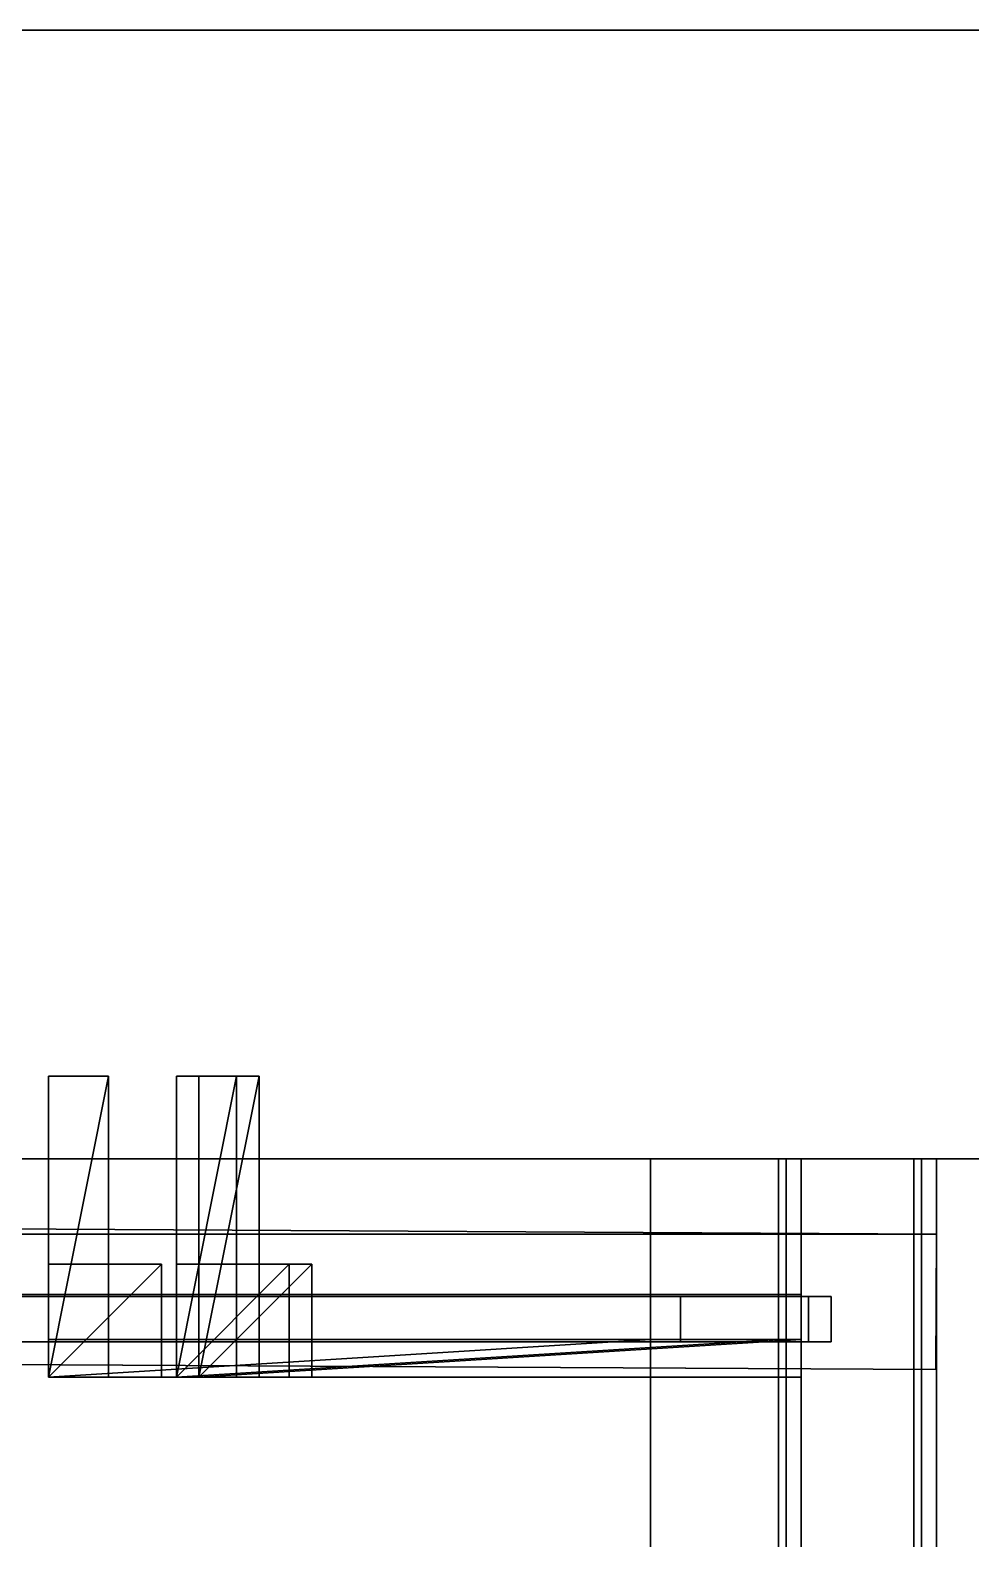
# Model space of a CAD drawing. Extents: x 0 to 6014, y -2463 to 0.
# Drawn here: x 3334.6 to 3459.6, y -210.5 to -10 of the extents above; entities that cross this region are included whole.
import ezdxf

# ---------------------------------------------------------------- set-up
doc = ezdxf.new("R2010")
doc.units = 0
for name, color, linetype in [('LAYER0', 7, 'CONTINUOUS'), ('LAYER1', 7, 'CONTINUOUS'), ('LAYER102', 7, 'CONTINUOUS'), ('LAYER138', 7, 'CONTINUOUS'), ('LAYER139', 7, 'CONTINUOUS'), ('LAYER140', 7, 'CONTINUOUS'), ('LAYER141', 7, 'CONTINUOUS'), ('LAYER143', 7, 'CONTINUOUS'), ('LAYER160', 2, 'CONTINUOUS'), ('LAYER161', 7, 'CONTINUOUS'), ('LAYER162', 253, 'CONTINUOUS'), ('LAYER163', 253, 'CONTINUOUS'), ('LAYER164', 253, 'CONTINUOUS'), ('LAYER165', 253, 'CONTINUOUS'), ('LAYER166', 253, 'CONTINUOUS'), ('LAYER167', 253, 'CONTINUOUS'), ('LAYER247', 251, 'CONTINUOUS'), ('LAYER248', 2, 'CONTINUOUS'), ('LAYER249', 28, 'CONTINUOUS'), ('LAYER250', 253, 'CONTINUOUS'), ('LAYER251', 253, 'CONTINUOUS'), ('LAYER252', 253, 'CONTINUOUS'), ('LAYER253', 253, 'CONTINUOUS'), ('LAYER254', 253, 'CONTINUOUS'), ('LAYER255', 253, 'CONTINUOUS'), ('LAYER256', 251, 'CONTINUOUS'), ('LAYER257', 251, 'CONTINUOUS'), ('LAYER258', 251, 'CONTINUOUS'), ('LAYER260', 251, 'CONTINUOUS'), ('LAYER289', 34, 'CONTINUOUS'), ('LAYER290', 7, 'CONTINUOUS'), ('LAYER329', 2, 'CONTINUOUS'), ('LAYER330', 7, 'CONTINUOUS'), ('LAYER331', 253, 'CONTINUOUS'), ('LAYER332', 253, 'CONTINUOUS'), ('LAYER333', 253, 'CONTINUOUS'), ('LAYER334', 253, 'CONTINUOUS'), ('LAYER335', 253, 'CONTINUOUS'), ('LAYER336', 253, 'CONTINUOUS'), ('LAYER337', 7, 'CONTINUOUS'), ('LAYER347', 7, 'CONTINUOUS'), ('LAYER348', 7, 'CONTINUOUS'), ('LAYER350', 7, 'CONTINUOUS'), ('LAYER376', 250, 'CONTINUOUS'), ('LAYER377', 250, 'CONTINUOUS'), ('LAYER383', 7, 'CONTINUOUS'), ('LAYER384', 7, 'CONTINUOUS'), ('LAYER566', 7, 'CONTINUOUS')]:
    doc.layers.add(name, color=color, linetype=linetype)

msp = doc.modelspace()

# ---------------------------------------------------------------- linework, layer by layer
at = {"layer": 'LAYER0'}
for points, invisible_edges in [([(4585, -10), (1510, -275), (1510, -10), (4585, -10)], 1), ([(1510, -275), (4585, -10), (2107, -1850), (1510, -275)], 7), ([(1510, -10, 5), (4585, -10), (1510, -10), (1510, -10, 5)], 1), ([(4585, -10), (1510, -10, 5), (4585, -10, 5), (4585, -10)], 1), ([(1510, -10, 5), (2107, -1850, 5), (4585, -10, 5), (1510, -10, 5)], 3), ([(2107, -1850), (4585, -10), (2107, -2463), (2107, -1850)], 3), ([(2107, -2463), (4585, -10), (4585, -650), (2107, -2463)], 5), ([(4585, -10, 5), (2107, -1850, 5), (4585, -650, 5), (4585, -10, 5)], 3)]:
    msp.add_3dface(points, dxfattribs=dict(at, invisible_edges=invisible_edges))
at = {"layer": 'LAYER1'}
for points, invisible_edges in [([(1658, -160, 5), (1508, -10, 5), (4578, -10, 5), (1658, -160, 5)], 5), ([(1508, -10, 2554), (4578, -10, 5), (1508, -10, 5), (1508, -10, 2554)], 1), ([(4578, -10, 5), (1508, -10, 2554), (4578, -10, 2554), (4578, -10, 5)], 1), ([(1658, -160, 5), (4578, -10, 5), (4428, -160, 5), (1658, -160, 5)], 3), ([(4428, -160, 2554), (1658, -160, 5), (4428, -160, 5), (4428, -160, 2554)], 1), ([(1658, -160, 5), (4428, -160, 2554), (1658, -160, 2554), (1658, -160, 5)], 1)]:
    msp.add_3dface(points, dxfattribs=dict(at, invisible_edges=invisible_edges))
at = {"layer": 'LAYER102', "invisible_edges": 1}
for points in [[(3452, -160, 1905), (3470, -630, 1905), (3452, -630, 1905), (3452, -160, 1905)], [(3470, -630, 1905), (3452, -160, 1905), (3470, -160, 1905), (3470, -630, 1905)], [(3470, -160, 2385), (3452, -630, 2385), (3470, -630, 2385), (3470, -160, 2385)], [(3452, -630, 2385), (3470, -160, 2385), (3452, -160, 2385), (3452, -630, 2385)], [(3452, -160, 1905), (3470, -160, 2385), (3470, -160, 1905), (3452, -160, 1905)], [(3470, -160, 2385), (3452, -160, 1905), (3452, -160, 2385), (3470, -160, 2385)], [(3452, -630, 2385), (3452, -160, 1905), (3452, -630, 1905), (3452, -630, 2385)], [(3452, -160, 1905), (3452, -630, 2385), (3452, -160, 2385), (3452, -160, 1905)]]:
    msp.add_3dface(points, dxfattribs=at)
at = {"layer": 'LAYER138', "invisible_edges": 1}
for points in [[(3434, -160, 2366), (2573, -160, 2246), (2573, -160, 2366), (3434, -160, 2366)], [(2573, -160, 2246), (3434, -160, 2366), (3434, -160, 2246), (2573, -160, 2246)], [(3434, -178, 2246), (2573, -160, 2246), (3434, -160, 2246), (3434, -178, 2246)], [(2573, -160, 2246), (3434, -178, 2246), (2573, -178, 2246), (2573, -160, 2246)], [(2573, -178, 2366), (3434, -160, 2366), (2573, -160, 2366), (2573, -178, 2366)], [(3434, -160, 2366), (2573, -178, 2366), (3434, -178, 2366), (3434, -160, 2366)], [(3434, -160, 2366), (3434, -178, 2246), (3434, -160, 2246), (3434, -160, 2366)], [(3434, -178, 2246), (3434, -160, 2366), (3434, -178, 2366), (3434, -178, 2246)], [(3434, -178, 2246), (2573, -178, 2366), (2573, -178, 2246), (3434, -178, 2246)], [(2573, -178, 2366), (3434, -178, 2246), (3434, -178, 2366), (2573, -178, 2366)]]:
    msp.add_3dface(points, dxfattribs=at)
at = {"layer": 'LAYER139', "invisible_edges": 1}
for points in [[(2573, -160, 2384), (3434, -630, 2384), (3434, -160, 2384), (2573, -160, 2384)], [(3434, -630, 2384), (2573, -160, 2384), (2573, -630, 2384), (3434, -630, 2384)], [(3434, -160, 2366), (2573, -160, 2384), (3434, -160, 2384), (3434, -160, 2366)], [(2573, -160, 2384), (3434, -160, 2366), (2573, -160, 2366), (2573, -160, 2384)], [(2573, -630, 2366), (3434, -160, 2366), (3434, -630, 2366), (2573, -630, 2366)], [(3434, -160, 2366), (2573, -630, 2366), (2573, -160, 2366), (3434, -160, 2366)], [(3434, -160, 2366), (3434, -630, 2384), (3434, -630, 2366), (3434, -160, 2366)], [(3434, -630, 2384), (3434, -160, 2366), (3434, -160, 2384), (3434, -630, 2384)]]:
    msp.add_3dface(points, dxfattribs=at)
at = {"layer": 'LAYER140', "invisible_edges": 1}
for points in [[(3434, -160, 1906), (2573, -630, 1906), (2573, -160, 1906), (3434, -160, 1906)], [(2573, -630, 1906), (3434, -160, 1906), (3434, -630, 1906), (2573, -630, 1906)], [(2573, -160, 1924), (3434, -160, 1906), (2573, -160, 1906), (2573, -160, 1924)], [(3434, -160, 1906), (2573, -160, 1924), (3434, -160, 1924), (3434, -160, 1906)], [(3434, -630, 1924), (2573, -160, 1924), (2573, -630, 1924), (3434, -630, 1924)], [(2573, -160, 1924), (3434, -630, 1924), (3434, -160, 1924), (2573, -160, 1924)], [(3434, -160, 1906), (3434, -630, 1924), (3434, -630, 1906), (3434, -160, 1906)], [(3434, -630, 1924), (3434, -160, 1906), (3434, -160, 1924), (3434, -630, 1924)]]:
    msp.add_3dface(points, dxfattribs=at)
at = {"layer": 'LAYER141', "invisible_edges": 1}
for points in [[(2569, -178.3, 1920), (3438, -178.3, 2370), (3438, -178.3, 1920), (2569, -178.3, 1920)], [(3438, -178.3, 2370), (2569, -178.3, 1920), (2569, -178.3, 2370), (3438, -178.3, 2370)], [(2569, -184.3, 2370), (3438, -178.3, 2370), (2569, -178.3, 2370), (2569, -184.3, 2370)], [(3438, -178.3, 2370), (2569, -184.3, 2370), (3438, -184.3, 2370), (3438, -178.3, 2370)], [(3438, -184.3, 1920), (2569, -178.3, 1920), (3438, -178.3, 1920), (3438, -184.3, 1920)], [(2569, -178.3, 1920), (3438, -184.3, 1920), (2569, -184.3, 1920), (2569, -178.3, 1920)], [(3438, -184.3, 1920), (3438, -178.3, 2370), (3438, -184.3, 2370), (3438, -184.3, 1920)], [(3438, -178.3, 2370), (3438, -184.3, 1920), (3438, -178.3, 1920), (3438, -178.3, 2370)], [(2569, -184.3, 2370), (3438, -184.3, 1920), (3438, -184.3, 2370), (2569, -184.3, 2370)], [(3438, -184.3, 1920), (2569, -184.3, 2370), (2569, -184.3, 1920), (3438, -184.3, 1920)]]:
    msp.add_3dface(points, dxfattribs=at)
at = {"layer": 'LAYER143', "invisible_edges": 1}
for points in [[(3434, -160, 1905), (3434, -630, 2385), (3434, -160, 2385), (3434, -160, 1905)], [(3434, -630, 2385), (3434, -160, 1905), (3434, -630, 1905), (3434, -630, 2385)], [(3434, -160, 1905), (3452, -630, 1905), (3434, -630, 1905), (3434, -160, 1905)], [(3452, -630, 1905), (3434, -160, 1905), (3452, -160, 1905), (3452, -630, 1905)], [(3452, -160, 2385), (3434, -630, 2385), (3452, -630, 2385), (3452, -160, 2385)], [(3434, -630, 2385), (3452, -160, 2385), (3434, -160, 2385), (3434, -630, 2385)], [(3452, -160, 2385), (3434, -160, 1905), (3434, -160, 2385), (3452, -160, 2385)], [(3434, -160, 1905), (3452, -160, 2385), (3452, -160, 1905), (3434, -160, 1905)], [(3452, -630, 1905), (3452, -160, 2385), (3452, -630, 2385), (3452, -630, 1905)], [(3452, -160, 2385), (3452, -630, 1905), (3452, -160, 1905), (3452, -160, 2385)]]:
    msp.add_3dface(points, dxfattribs=at)
at = {"layer": 'LAYER160'}
for points in [[(3434, -189, 2343), (3434, -184, 2343), (3354, -189, 2343), (3434, -189, 2343)], [(3354, -189, 2343), (3434, -184, 2343), (3354, -184, 2343), (3354, -189, 2343)], [(3354, -189, 2343), (3354, -184, 2343), (3354, -189, 2320), (3354, -189, 2343)], [(3354, -189, 2320), (3354, -184, 2343), (3354, -184, 2320), (3354, -189, 2320)], [(3434, -189, 2320), (3354, -189, 2320), (3434, -184, 2320), (3434, -189, 2320)], [(3434, -184, 2320), (3354, -189, 2320), (3354, -184, 2320), (3434, -184, 2320)], [(3434, -184, 2320), (3354, -184, 2320), (3434, -184, 2343), (3434, -184, 2320)], [(3434, -184, 2343), (3354, -184, 2320), (3354, -184, 2343), (3434, -184, 2343)], [(3434, -189, 2320), (3434, -184, 2320), (3434, -189, 2343), (3434, -189, 2320)], [(3434, -189, 2343), (3434, -184, 2320), (3434, -184, 2343), (3434, -189, 2343)], [(3434, -189, 2343), (3354, -189, 2343), (3434, -189, 2320), (3434, -189, 2343)], [(3434, -189, 2320), (3354, -189, 2343), (3354, -189, 2320), (3434, -189, 2320)]]:
    msp.add_3dface(points, dxfattribs=at)
at = {"layer": 'LAYER161', "invisible_edges": 1}
for points in [[(3354, -184, 2343), (3434, -189, 2343), (3434, -184, 2343), (3354, -184, 2343)], [(3434, -189, 2343), (3354, -184, 2343), (3354, -189, 2343), (3434, -189, 2343)], [(3354, -189, 2320), (3434, -184, 2320), (3434, -189, 2320), (3354, -189, 2320)], [(3434, -184, 2320), (3354, -189, 2320), (3354, -184, 2320), (3434, -184, 2320)], [(3354, -184, 2343), (3354, -189, 2320), (3354, -189, 2343), (3354, -184, 2343)], [(3354, -189, 2320), (3354, -184, 2343), (3354, -184, 2320), (3354, -189, 2320)], [(3434, -184, 2320), (3354, -184, 2343), (3434, -184, 2343), (3434, -184, 2320)], [(3354, -184, 2343), (3434, -184, 2320), (3354, -184, 2320), (3354, -184, 2343)], [(3434, -184, 2320), (3434, -189, 2343), (3434, -189, 2320), (3434, -184, 2320)], [(3434, -189, 2343), (3434, -184, 2320), (3434, -184, 2343), (3434, -189, 2343)], [(3354, -189, 2320), (3434, -189, 2343), (3354, -189, 2343), (3354, -189, 2320)], [(3434, -189, 2343), (3354, -189, 2320), (3434, -189, 2320), (3434, -189, 2343)]]:
    msp.add_3dface(points, dxfattribs=at)
at = {"layer": 'LAYER162'}
for points in [[(3369, -189, 2343), (3369, -174, 2343), (3354, -189, 2343), (3369, -189, 2343)], [(3354, -189, 2343), (3369, -174, 2343), (3354, -174, 2343), (3354, -189, 2343)], [(3354, -189, 2343), (3354, -174, 2343), (3354, -189, 2328), (3354, -189, 2343)], [(3354, -189, 2328), (3354, -174, 2343), (3354, -174, 2328), (3354, -189, 2328)], [(3369, -189, 2328), (3354, -189, 2328), (3369, -174, 2328), (3369, -189, 2328)], [(3369, -174, 2328), (3354, -189, 2328), (3354, -174, 2328), (3369, -174, 2328)], [(3369, -174, 2328), (3354, -174, 2328), (3369, -174, 2343), (3369, -174, 2328)], [(3369, -174, 2343), (3354, -174, 2328), (3354, -174, 2343), (3369, -174, 2343)], [(3369, -189, 2328), (3369, -174, 2328), (3369, -189, 2343), (3369, -189, 2328)], [(3369, -189, 2343), (3369, -174, 2328), (3369, -174, 2343), (3369, -189, 2343)], [(3369, -189, 2343), (3354, -189, 2343), (3369, -189, 2328), (3369, -189, 2343)], [(3369, -189, 2328), (3354, -189, 2343), (3354, -189, 2328), (3369, -189, 2328)]]:
    msp.add_3dface(points, dxfattribs=at)
at = {"layer": 'LAYER163'}
for points in [[(3369, -189, 2343), (3369, -174, 2343), (3354, -189, 2343), (3369, -189, 2343)], [(3354, -189, 2343), (3369, -174, 2343), (3354, -174, 2343), (3354, -189, 2343)], [(3354, -189, 2343), (3354, -174, 2343), (3354, -189, 2328), (3354, -189, 2343)], [(3354, -189, 2328), (3354, -174, 2343), (3354, -174, 2328), (3354, -189, 2328)], [(3369, -189, 2328), (3354, -189, 2328), (3369, -174, 2328), (3369, -189, 2328)], [(3369, -174, 2328), (3354, -189, 2328), (3354, -174, 2328), (3369, -174, 2328)], [(3369, -174, 2328), (3354, -174, 2328), (3369, -174, 2343), (3369, -174, 2328)], [(3369, -174, 2343), (3354, -174, 2328), (3354, -174, 2343), (3369, -174, 2343)], [(3369, -189, 2328), (3369, -174, 2328), (3369, -189, 2343), (3369, -189, 2328)], [(3369, -189, 2343), (3369, -174, 2328), (3369, -174, 2343), (3369, -189, 2343)], [(3369, -189, 2343), (3354, -189, 2343), (3369, -189, 2328), (3369, -189, 2343)], [(3369, -189, 2328), (3354, -189, 2343), (3354, -189, 2328), (3369, -189, 2328)]]:
    msp.add_3dface(points, dxfattribs=at)
at = {"layer": 'LAYER164'}
for points in [[(3369, -189, 2343), (3369, -174, 2343), (3354, -189, 2343), (3369, -189, 2343)], [(3354, -189, 2343), (3369, -174, 2343), (3354, -174, 2343), (3354, -189, 2343)], [(3354, -189, 2343), (3354, -174, 2343), (3354, -189, 2328), (3354, -189, 2343)], [(3354, -189, 2328), (3354, -174, 2343), (3354, -174, 2328), (3354, -189, 2328)], [(3369, -189, 2328), (3354, -189, 2328), (3369, -174, 2328), (3369, -189, 2328)], [(3369, -174, 2328), (3354, -189, 2328), (3354, -174, 2328), (3369, -174, 2328)], [(3369, -174, 2328), (3354, -174, 2328), (3369, -174, 2343), (3369, -174, 2328)], [(3369, -174, 2343), (3354, -174, 2328), (3354, -174, 2343), (3369, -174, 2343)], [(3369, -189, 2328), (3369, -174, 2328), (3369, -189, 2343), (3369, -189, 2328)], [(3369, -189, 2343), (3369, -174, 2328), (3369, -174, 2343), (3369, -189, 2343)], [(3369, -189, 2343), (3354, -189, 2343), (3369, -189, 2328), (3369, -189, 2343)], [(3369, -189, 2328), (3354, -189, 2343), (3354, -189, 2328), (3369, -189, 2328)]]:
    msp.add_3dface(points, dxfattribs=at)
at = {"layer": 'LAYER165'}
for points in [[(3369, -189, 2343), (3369, -174, 2343), (3354, -189, 2343), (3369, -189, 2343)], [(3354, -189, 2343), (3369, -174, 2343), (3354, -174, 2343), (3354, -189, 2343)], [(3354, -189, 2343), (3354, -174, 2343), (3354, -189, 2328), (3354, -189, 2343)], [(3354, -189, 2328), (3354, -174, 2343), (3354, -174, 2328), (3354, -189, 2328)], [(3369, -189, 2328), (3354, -189, 2328), (3369, -174, 2328), (3369, -189, 2328)], [(3369, -174, 2328), (3354, -189, 2328), (3354, -174, 2328), (3369, -174, 2328)], [(3369, -174, 2328), (3354, -174, 2328), (3369, -174, 2343), (3369, -174, 2328)], [(3369, -174, 2343), (3354, -174, 2328), (3354, -174, 2343), (3369, -174, 2343)], [(3369, -189, 2328), (3369, -174, 2328), (3369, -189, 2343), (3369, -189, 2328)], [(3369, -189, 2343), (3369, -174, 2328), (3369, -174, 2343), (3369, -189, 2343)], [(3369, -189, 2343), (3354, -189, 2343), (3369, -189, 2328), (3369, -189, 2343)], [(3369, -189, 2328), (3354, -189, 2343), (3354, -189, 2328), (3369, -189, 2328)]]:
    msp.add_3dface(points, dxfattribs=at)
at = {"layer": 'LAYER166'}
for points in [[(3362, -189, 2343), (3362, -149, 2343), (3354, -189, 2343), (3362, -189, 2343)], [(3354, -189, 2343), (3362, -149, 2343), (3354, -149, 2343), (3354, -189, 2343)], [(3354, -189, 2343), (3354, -149, 2343), (3354, -189, 2335), (3354, -189, 2343)], [(3354, -189, 2335), (3354, -149, 2343), (3354, -149, 2335), (3354, -189, 2335)], [(3362, -189, 2335), (3354, -189, 2335), (3362, -149, 2335), (3362, -189, 2335)], [(3362, -149, 2335), (3354, -189, 2335), (3354, -149, 2335), (3362, -149, 2335)], [(3362, -149, 2335), (3354, -149, 2335), (3362, -149, 2343), (3362, -149, 2335)], [(3362, -149, 2343), (3354, -149, 2335), (3354, -149, 2343), (3362, -149, 2343)], [(3362, -189, 2335), (3362, -149, 2335), (3362, -189, 2343), (3362, -189, 2335)], [(3362, -189, 2343), (3362, -149, 2335), (3362, -149, 2343), (3362, -189, 2343)], [(3362, -189, 2343), (3354, -189, 2343), (3362, -189, 2335), (3362, -189, 2343)], [(3362, -189, 2335), (3354, -189, 2343), (3354, -189, 2335), (3362, -189, 2335)]]:
    msp.add_3dface(points, dxfattribs=at)
at = {"layer": 'LAYER167'}
for points in [[(3434, -189, 2343), (3434, -184, 2343), (3354, -189, 2343), (3434, -189, 2343)], [(3354, -189, 2343), (3434, -184, 2343), (3354, -184, 2343), (3354, -189, 2343)], [(3354, -189, 2343), (3354, -184, 2343), (3354, -189, 2327), (3354, -189, 2343)], [(3354, -189, 2327), (3354, -184, 2343), (3354, -184, 2327), (3354, -189, 2327)], [(3434, -189, 2327), (3354, -189, 2327), (3434, -184, 2327), (3434, -189, 2327)], [(3434, -184, 2327), (3354, -189, 2327), (3354, -184, 2327), (3434, -184, 2327)], [(3434, -184, 2327), (3354, -184, 2327), (3434, -184, 2343), (3434, -184, 2327)], [(3434, -184, 2343), (3354, -184, 2327), (3354, -184, 2343), (3434, -184, 2343)], [(3434, -189, 2327), (3434, -184, 2327), (3434, -189, 2343), (3434, -189, 2327)], [(3434, -189, 2343), (3434, -184, 2327), (3434, -184, 2343), (3434, -189, 2343)], [(3434, -189, 2343), (3354, -189, 2343), (3434, -189, 2327), (3434, -189, 2343)], [(3434, -189, 2327), (3354, -189, 2343), (3354, -189, 2327), (3434, -189, 2327)]]:
    msp.add_3dface(points, dxfattribs=at)
at = {"layer": 'LAYER247', "invisible_edges": 1}
for points in [[(3437, -160, 1868), (2454, -160, 1748), (2454, -160, 1868), (3437, -160, 1868)], [(2454, -160, 1748), (3437, -160, 1868), (3437, -160, 1748), (2454, -160, 1748)], [(3437, -178, 1748), (2454, -160, 1748), (3437, -160, 1748), (3437, -178, 1748)], [(2454, -160, 1748), (3437, -178, 1748), (2454, -178, 1748), (2454, -160, 1748)], [(2454, -178, 1868), (3437, -160, 1868), (2454, -160, 1868), (2454, -178, 1868)], [(3437, -160, 1868), (2454, -178, 1868), (3437, -178, 1868), (3437, -160, 1868)], [(3437, -160, 1868), (3437, -178, 1748), (3437, -160, 1748), (3437, -160, 1868)], [(3437, -178, 1748), (3437, -160, 1868), (3437, -178, 1868), (3437, -178, 1748)], [(3437, -178, 1748), (2454, -178, 1868), (2454, -178, 1748), (3437, -178, 1748)], [(2454, -178, 1868), (3437, -178, 1748), (3437, -178, 1868), (2454, -178, 1868)]]:
    msp.add_3dface(points, dxfattribs=at)
at = {"layer": 'LAYER248'}
for points in [[(3437, -189, 1845), (3437, -184, 1845), (3357, -189, 1845), (3437, -189, 1845)], [(3357, -189, 1845), (3437, -184, 1845), (3357, -184, 1845), (3357, -189, 1845)], [(3357, -189, 1845), (3357, -184, 1845), (3357, -189, 1822), (3357, -189, 1845)], [(3357, -189, 1822), (3357, -184, 1845), (3357, -184, 1822), (3357, -189, 1822)], [(3437, -189, 1822), (3357, -189, 1822), (3437, -184, 1822), (3437, -189, 1822)], [(3437, -184, 1822), (3357, -189, 1822), (3357, -184, 1822), (3437, -184, 1822)], [(3437, -184, 1822), (3357, -184, 1822), (3437, -184, 1845), (3437, -184, 1822)], [(3437, -184, 1845), (3357, -184, 1822), (3357, -184, 1845), (3437, -184, 1845)], [(3437, -189, 1822), (3437, -184, 1822), (3437, -189, 1845), (3437, -189, 1822)], [(3437, -189, 1845), (3437, -184, 1822), (3437, -184, 1845), (3437, -189, 1845)], [(3437, -189, 1845), (3357, -189, 1845), (3437, -189, 1822), (3437, -189, 1845)], [(3437, -189, 1822), (3357, -189, 1845), (3357, -189, 1822), (3437, -189, 1822)]]:
    msp.add_3dface(points, dxfattribs=at)
at = {"layer": 'LAYER249', "invisible_edges": 1}
for points in [[(3357, -184, 1845), (3437, -189, 1845), (3437, -184, 1845), (3357, -184, 1845)], [(3437, -189, 1845), (3357, -184, 1845), (3357, -189, 1845), (3437, -189, 1845)], [(3357, -189, 1822), (3437, -184, 1822), (3437, -189, 1822), (3357, -189, 1822)], [(3437, -184, 1822), (3357, -189, 1822), (3357, -184, 1822), (3437, -184, 1822)], [(3357, -184, 1845), (3357, -189, 1822), (3357, -189, 1845), (3357, -184, 1845)], [(3357, -189, 1822), (3357, -184, 1845), (3357, -184, 1822), (3357, -189, 1822)], [(3437, -184, 1822), (3357, -184, 1845), (3437, -184, 1845), (3437, -184, 1822)], [(3357, -184, 1845), (3437, -184, 1822), (3357, -184, 1822), (3357, -184, 1845)], [(3437, -184, 1822), (3437, -189, 1845), (3437, -189, 1822), (3437, -184, 1822)], [(3437, -189, 1845), (3437, -184, 1822), (3437, -184, 1845), (3437, -189, 1845)], [(3357, -189, 1822), (3437, -189, 1845), (3357, -189, 1845), (3357, -189, 1822)], [(3437, -189, 1845), (3357, -189, 1822), (3437, -189, 1822), (3437, -189, 1845)]]:
    msp.add_3dface(points, dxfattribs=at)
at = {"layer": 'LAYER250'}
for points in [[(3372, -189, 1845), (3372, -174, 1845), (3357, -189, 1845), (3372, -189, 1845)], [(3357, -189, 1845), (3372, -174, 1845), (3357, -174, 1845), (3357, -189, 1845)], [(3357, -189, 1845), (3357, -174, 1845), (3357, -189, 1830), (3357, -189, 1845)], [(3357, -189, 1830), (3357, -174, 1845), (3357, -174, 1830), (3357, -189, 1830)], [(3372, -189, 1830), (3357, -189, 1830), (3372, -174, 1830), (3372, -189, 1830)], [(3372, -174, 1830), (3357, -189, 1830), (3357, -174, 1830), (3372, -174, 1830)], [(3372, -174, 1830), (3357, -174, 1830), (3372, -174, 1845), (3372, -174, 1830)], [(3372, -174, 1845), (3357, -174, 1830), (3357, -174, 1845), (3372, -174, 1845)], [(3372, -189, 1830), (3372, -174, 1830), (3372, -189, 1845), (3372, -189, 1830)], [(3372, -189, 1845), (3372, -174, 1830), (3372, -174, 1845), (3372, -189, 1845)], [(3372, -189, 1845), (3357, -189, 1845), (3372, -189, 1830), (3372, -189, 1845)], [(3372, -189, 1830), (3357, -189, 1845), (3357, -189, 1830), (3372, -189, 1830)]]:
    msp.add_3dface(points, dxfattribs=at)
at = {"layer": 'LAYER251'}
for points in [[(3372, -189, 1845), (3372, -174, 1845), (3357, -189, 1845), (3372, -189, 1845)], [(3357, -189, 1845), (3372, -174, 1845), (3357, -174, 1845), (3357, -189, 1845)], [(3357, -189, 1845), (3357, -174, 1845), (3357, -189, 1830), (3357, -189, 1845)], [(3357, -189, 1830), (3357, -174, 1845), (3357, -174, 1830), (3357, -189, 1830)], [(3372, -189, 1830), (3357, -189, 1830), (3372, -174, 1830), (3372, -189, 1830)], [(3372, -174, 1830), (3357, -189, 1830), (3357, -174, 1830), (3372, -174, 1830)], [(3372, -174, 1830), (3357, -174, 1830), (3372, -174, 1845), (3372, -174, 1830)], [(3372, -174, 1845), (3357, -174, 1830), (3357, -174, 1845), (3372, -174, 1845)], [(3372, -189, 1830), (3372, -174, 1830), (3372, -189, 1845), (3372, -189, 1830)], [(3372, -189, 1845), (3372, -174, 1830), (3372, -174, 1845), (3372, -189, 1845)], [(3372, -189, 1845), (3357, -189, 1845), (3372, -189, 1830), (3372, -189, 1845)], [(3372, -189, 1830), (3357, -189, 1845), (3357, -189, 1830), (3372, -189, 1830)]]:
    msp.add_3dface(points, dxfattribs=at)
at = {"layer": 'LAYER252'}
for points in [[(3372, -189, 1845), (3372, -174, 1845), (3357, -189, 1845), (3372, -189, 1845)], [(3357, -189, 1845), (3372, -174, 1845), (3357, -174, 1845), (3357, -189, 1845)], [(3357, -189, 1845), (3357, -174, 1845), (3357, -189, 1830), (3357, -189, 1845)], [(3357, -189, 1830), (3357, -174, 1845), (3357, -174, 1830), (3357, -189, 1830)], [(3372, -189, 1830), (3357, -189, 1830), (3372, -174, 1830), (3372, -189, 1830)], [(3372, -174, 1830), (3357, -189, 1830), (3357, -174, 1830), (3372, -174, 1830)], [(3372, -174, 1830), (3357, -174, 1830), (3372, -174, 1845), (3372, -174, 1830)], [(3372, -174, 1845), (3357, -174, 1830), (3357, -174, 1845), (3372, -174, 1845)], [(3372, -189, 1830), (3372, -174, 1830), (3372, -189, 1845), (3372, -189, 1830)], [(3372, -189, 1845), (3372, -174, 1830), (3372, -174, 1845), (3372, -189, 1845)], [(3372, -189, 1845), (3357, -189, 1845), (3372, -189, 1830), (3372, -189, 1845)], [(3372, -189, 1830), (3357, -189, 1845), (3357, -189, 1830), (3372, -189, 1830)]]:
    msp.add_3dface(points, dxfattribs=at)
at = {"layer": 'LAYER253'}
for points in [[(3372, -189, 1845), (3372, -174, 1845), (3357, -189, 1845), (3372, -189, 1845)], [(3357, -189, 1845), (3372, -174, 1845), (3357, -174, 1845), (3357, -189, 1845)], [(3357, -189, 1845), (3357, -174, 1845), (3357, -189, 1830), (3357, -189, 1845)], [(3357, -189, 1830), (3357, -174, 1845), (3357, -174, 1830), (3357, -189, 1830)], [(3372, -189, 1830), (3357, -189, 1830), (3372, -174, 1830), (3372, -189, 1830)], [(3372, -174, 1830), (3357, -189, 1830), (3357, -174, 1830), (3372, -174, 1830)], [(3372, -174, 1830), (3357, -174, 1830), (3372, -174, 1845), (3372, -174, 1830)], [(3372, -174, 1845), (3357, -174, 1830), (3357, -174, 1845), (3372, -174, 1845)], [(3372, -189, 1830), (3372, -174, 1830), (3372, -189, 1845), (3372, -189, 1830)], [(3372, -189, 1845), (3372, -174, 1830), (3372, -174, 1845), (3372, -189, 1845)], [(3372, -189, 1845), (3357, -189, 1845), (3372, -189, 1830), (3372, -189, 1845)], [(3372, -189, 1830), (3357, -189, 1845), (3357, -189, 1830), (3372, -189, 1830)]]:
    msp.add_3dface(points, dxfattribs=at)
at = {"layer": 'LAYER254'}
for points in [[(3365, -189, 1845), (3365, -149, 1845), (3357, -189, 1845), (3365, -189, 1845)], [(3357, -189, 1845), (3365, -149, 1845), (3357, -149, 1845), (3357, -189, 1845)], [(3357, -189, 1845), (3357, -149, 1845), (3357, -189, 1837), (3357, -189, 1845)], [(3357, -189, 1837), (3357, -149, 1845), (3357, -149, 1837), (3357, -189, 1837)], [(3365, -189, 1837), (3357, -189, 1837), (3365, -149, 1837), (3365, -189, 1837)], [(3365, -149, 1837), (3357, -189, 1837), (3357, -149, 1837), (3365, -149, 1837)], [(3365, -149, 1837), (3357, -149, 1837), (3365, -149, 1845), (3365, -149, 1837)], [(3365, -149, 1845), (3357, -149, 1837), (3357, -149, 1845), (3365, -149, 1845)], [(3365, -189, 1837), (3365, -149, 1837), (3365, -189, 1845), (3365, -189, 1837)], [(3365, -189, 1845), (3365, -149, 1837), (3365, -149, 1845), (3365, -189, 1845)], [(3365, -189, 1845), (3357, -189, 1845), (3365, -189, 1837), (3365, -189, 1845)], [(3365, -189, 1837), (3357, -189, 1845), (3357, -189, 1837), (3365, -189, 1837)]]:
    msp.add_3dface(points, dxfattribs=at)
at = {"layer": 'LAYER255'}
for points in [[(3437, -189, 1845), (3437, -184, 1845), (3357, -189, 1845), (3437, -189, 1845)], [(3357, -189, 1845), (3437, -184, 1845), (3357, -184, 1845), (3357, -189, 1845)], [(3357, -189, 1845), (3357, -184, 1845), (3357, -189, 1829), (3357, -189, 1845)], [(3357, -189, 1829), (3357, -184, 1845), (3357, -184, 1829), (3357, -189, 1829)], [(3437, -189, 1829), (3357, -189, 1829), (3437, -184, 1829), (3437, -189, 1829)], [(3437, -184, 1829), (3357, -189, 1829), (3357, -184, 1829), (3437, -184, 1829)], [(3437, -184, 1829), (3357, -184, 1829), (3437, -184, 1845), (3437, -184, 1829)], [(3437, -184, 1845), (3357, -184, 1829), (3357, -184, 1845), (3437, -184, 1845)], [(3437, -189, 1829), (3437, -184, 1829), (3437, -189, 1845), (3437, -189, 1829)], [(3437, -189, 1845), (3437, -184, 1829), (3437, -184, 1845), (3437, -189, 1845)], [(3437, -189, 1845), (3357, -189, 1845), (3437, -189, 1829), (3437, -189, 1845)], [(3437, -189, 1829), (3357, -189, 1845), (3357, -189, 1829), (3437, -189, 1829)]]:
    msp.add_3dface(points, dxfattribs=at)
at = {"layer": 'LAYER256', "invisible_edges": 1}
for points in [[(2454, -160, 1886), (3437, -610, 1886), (3437, -160, 1886), (2454, -160, 1886)], [(3437, -610, 1886), (2454, -160, 1886), (2454, -610, 1886), (3437, -610, 1886)], [(3437, -160, 1868), (2454, -160, 1886), (3437, -160, 1886), (3437, -160, 1868)], [(2454, -160, 1886), (3437, -160, 1868), (2454, -160, 1868), (2454, -160, 1886)], [(2454, -610, 1868), (3437, -160, 1868), (3437, -610, 1868), (2454, -610, 1868)], [(3437, -160, 1868), (2454, -610, 1868), (2454, -160, 1868), (3437, -160, 1868)], [(3437, -160, 1868), (3437, -610, 1886), (3437, -610, 1868), (3437, -160, 1868)], [(3437, -610, 1886), (3437, -160, 1868), (3437, -160, 1886), (3437, -610, 1886)]]:
    msp.add_3dface(points, dxfattribs=at)
at = {"layer": 'LAYER257', "invisible_edges": 1}
for points in [[(3437, -160, 1470), (2454, -610, 1470), (2454, -160, 1470), (3437, -160, 1470)], [(2454, -610, 1470), (3437, -160, 1470), (3437, -610, 1470), (2454, -610, 1470)], [(2454, -160, 1488), (3437, -160, 1470), (2454, -160, 1470), (2454, -160, 1488)], [(3437, -160, 1470), (2454, -160, 1488), (3437, -160, 1488), (3437, -160, 1470)], [(3437, -610, 1488), (2454, -160, 1488), (2454, -610, 1488), (3437, -610, 1488)], [(2454, -160, 1488), (3437, -610, 1488), (3437, -160, 1488), (2454, -160, 1488)], [(3437, -160, 1470), (3437, -610, 1488), (3437, -610, 1470), (3437, -160, 1470)], [(3437, -610, 1488), (3437, -160, 1470), (3437, -160, 1488), (3437, -610, 1488)]]:
    msp.add_3dface(points, dxfattribs=at)
at = {"layer": 'LAYER258', "invisible_edges": 1}
for points in [[(2450, -178.3, 1484), (3441, -178.3, 1872), (3441, -178.3, 1484), (2450, -178.3, 1484)], [(3441, -178.3, 1872), (2450, -178.3, 1484), (2450, -178.3, 1872), (3441, -178.3, 1872)], [(2450, -184.3, 1872), (3441, -178.3, 1872), (2450, -178.3, 1872), (2450, -184.3, 1872)], [(3441, -178.3, 1872), (2450, -184.3, 1872), (3441, -184.3, 1872), (3441, -178.3, 1872)], [(3441, -184.3, 1484), (2450, -178.3, 1484), (3441, -178.3, 1484), (3441, -184.3, 1484)], [(2450, -178.3, 1484), (3441, -184.3, 1484), (2450, -184.3, 1484), (2450, -178.3, 1484)], [(3441, -184.3, 1484), (3441, -178.3, 1872), (3441, -184.3, 1872), (3441, -184.3, 1484)], [(3441, -178.3, 1872), (3441, -184.3, 1484), (3441, -178.3, 1484), (3441, -178.3, 1872)], [(2450, -184.3, 1872), (3441, -184.3, 1484), (3441, -184.3, 1872), (2450, -184.3, 1872)], [(3441, -184.3, 1484), (2450, -184.3, 1872), (2450, -184.3, 1484), (3441, -184.3, 1484)]]:
    msp.add_3dface(points, dxfattribs=at)
at = {"layer": 'LAYER260', "invisible_edges": 1}
for points in [[(3437, -160, 1469), (3437, -610, 1887), (3437, -160, 1887), (3437, -160, 1469)], [(3437, -610, 1887), (3437, -160, 1469), (3437, -610, 1469), (3437, -610, 1887)], [(3437, -160, 1469), (3455, -610, 1469), (3437, -610, 1469), (3437, -160, 1469)], [(3455, -610, 1469), (3437, -160, 1469), (3455, -160, 1469), (3455, -610, 1469)], [(3455, -160, 1887), (3437, -610, 1887), (3455, -610, 1887), (3455, -160, 1887)], [(3437, -610, 1887), (3455, -160, 1887), (3437, -160, 1887), (3437, -610, 1887)], [(3455, -160, 1887), (3437, -160, 1469), (3437, -160, 1887), (3455, -160, 1887)], [(3437, -160, 1469), (3455, -160, 1887), (3455, -160, 1469), (3437, -160, 1469)], [(3455, -610, 1469), (3455, -160, 1887), (3455, -610, 1887), (3455, -610, 1469)], [(3455, -160, 1887), (3455, -610, 1469), (3455, -160, 1469), (3455, -160, 1887)]]:
    msp.add_3dface(points, dxfattribs=at)
at = {"layer": 'LAYER289', "invisible_edges": 1}
for points in [[(3455, -160, 1905), (4428, -630, 1905), (4428, -160, 1905), (3455, -160, 1905)], [(4428, -630, 1905), (3455, -160, 1905), (3455, -630, 1905), (4428, -630, 1905)], [(3455, -160, 1905), (3455, -630, 1887), (3455, -630, 1905), (3455, -160, 1905)], [(3455, -630, 1887), (3455, -160, 1905), (3455, -160, 1887), (3455, -630, 1887)], [(4428, -160, 1887), (3455, -160, 1905), (4428, -160, 1905), (4428, -160, 1887)], [(3455, -160, 1905), (4428, -160, 1887), (3455, -160, 1887), (3455, -160, 1905)], [(3455, -630, 1887), (4428, -160, 1887), (4428, -630, 1887), (3455, -630, 1887)], [(4428, -160, 1887), (3455, -630, 1887), (3455, -160, 1887), (4428, -160, 1887)]]:
    msp.add_3dface(points, dxfattribs=at)
at = {"layer": 'LAYER290', "invisible_edges": 1}
for points in [[(1661, -160, 1905), (3455, -310, 1905), (3455, -160, 1905), (1661, -160, 1905)], [(3455, -310, 1905), (1661, -160, 1905), (1661, -310, 1905), (3455, -310, 1905)], [(3455, -160, 1887), (1661, -160, 1905), (3455, -160, 1905), (3455, -160, 1887)], [(1661, -160, 1905), (3455, -160, 1887), (1661, -160, 1887), (1661, -160, 1905)], [(1661, -310, 1887), (3455, -160, 1887), (3455, -310, 1887), (1661, -310, 1887)], [(3455, -160, 1887), (1661, -310, 1887), (1661, -160, 1887), (3455, -160, 1887)], [(3455, -160, 1887), (3455, -310, 1905), (3455, -310, 1887), (3455, -160, 1887)], [(3455, -310, 1905), (3455, -160, 1887), (3455, -160, 1905), (3455, -310, 1905)]]:
    msp.add_3dface(points, dxfattribs=at)
at = {"layer": 'LAYER329'}
for points in [[(3417, -189, 864), (3417, -184, 864), (3337, -189, 864), (3417, -189, 864)], [(3337, -189, 864), (3417, -184, 864), (3337, -184, 864), (3337, -189, 864)], [(3337, -189, 864), (3337, -184, 864), (3337, -189, 841), (3337, -189, 864)], [(3337, -189, 841), (3337, -184, 864), (3337, -184, 841), (3337, -189, 841)], [(3417, -189, 841), (3337, -189, 841), (3417, -184, 841), (3417, -189, 841)], [(3417, -184, 841), (3337, -189, 841), (3337, -184, 841), (3417, -184, 841)], [(3417, -184, 841), (3337, -184, 841), (3417, -184, 864), (3417, -184, 841)], [(3417, -184, 864), (3337, -184, 841), (3337, -184, 864), (3417, -184, 864)], [(3417, -189, 841), (3417, -184, 841), (3417, -189, 864), (3417, -189, 841)], [(3417, -189, 864), (3417, -184, 841), (3417, -184, 864), (3417, -189, 864)], [(3417, -189, 864), (3337, -189, 864), (3417, -189, 841), (3417, -189, 864)], [(3417, -189, 841), (3337, -189, 864), (3337, -189, 841), (3417, -189, 841)]]:
    msp.add_3dface(points, dxfattribs=at)
at = {"layer": 'LAYER330', "invisible_edges": 1}
for points in [[(3337, -184, 864), (3417, -189, 864), (3417, -184, 864), (3337, -184, 864)], [(3417, -189, 864), (3337, -184, 864), (3337, -189, 864), (3417, -189, 864)], [(3337, -189, 841), (3417, -184, 841), (3417, -189, 841), (3337, -189, 841)], [(3417, -184, 841), (3337, -189, 841), (3337, -184, 841), (3417, -184, 841)], [(3337, -184, 864), (3337, -189, 841), (3337, -189, 864), (3337, -184, 864)], [(3337, -189, 841), (3337, -184, 864), (3337, -184, 841), (3337, -189, 841)], [(3417, -184, 841), (3337, -184, 864), (3417, -184, 864), (3417, -184, 841)], [(3337, -184, 864), (3417, -184, 841), (3337, -184, 841), (3337, -184, 864)], [(3417, -184, 841), (3417, -189, 864), (3417, -189, 841), (3417, -184, 841)], [(3417, -189, 864), (3417, -184, 841), (3417, -184, 864), (3417, -189, 864)], [(3337, -189, 841), (3417, -189, 864), (3337, -189, 864), (3337, -189, 841)], [(3417, -189, 864), (3337, -189, 841), (3417, -189, 841), (3417, -189, 864)]]:
    msp.add_3dface(points, dxfattribs=at)
at = {"layer": 'LAYER331'}
for points in [[(3352, -189, 864), (3352, -174, 864), (3337, -189, 864), (3352, -189, 864)], [(3337, -189, 864), (3352, -174, 864), (3337, -174, 864), (3337, -189, 864)], [(3337, -189, 864), (3337, -174, 864), (3337, -189, 849), (3337, -189, 864)], [(3337, -189, 849), (3337, -174, 864), (3337, -174, 849), (3337, -189, 849)], [(3352, -189, 849), (3337, -189, 849), (3352, -174, 849), (3352, -189, 849)], [(3352, -174, 849), (3337, -189, 849), (3337, -174, 849), (3352, -174, 849)], [(3352, -174, 849), (3337, -174, 849), (3352, -174, 864), (3352, -174, 849)], [(3352, -174, 864), (3337, -174, 849), (3337, -174, 864), (3352, -174, 864)], [(3352, -189, 849), (3352, -174, 849), (3352, -189, 864), (3352, -189, 849)], [(3352, -189, 864), (3352, -174, 849), (3352, -174, 864), (3352, -189, 864)], [(3352, -189, 864), (3337, -189, 864), (3352, -189, 849), (3352, -189, 864)], [(3352, -189, 849), (3337, -189, 864), (3337, -189, 849), (3352, -189, 849)]]:
    msp.add_3dface(points, dxfattribs=at)
at = {"layer": 'LAYER332'}
for points in [[(3352, -189, 864), (3352, -174, 864), (3337, -189, 864), (3352, -189, 864)], [(3337, -189, 864), (3352, -174, 864), (3337, -174, 864), (3337, -189, 864)], [(3337, -189, 864), (3337, -174, 864), (3337, -189, 849), (3337, -189, 864)], [(3337, -189, 849), (3337, -174, 864), (3337, -174, 849), (3337, -189, 849)], [(3352, -189, 849), (3337, -189, 849), (3352, -174, 849), (3352, -189, 849)], [(3352, -174, 849), (3337, -189, 849), (3337, -174, 849), (3352, -174, 849)], [(3352, -174, 849), (3337, -174, 849), (3352, -174, 864), (3352, -174, 849)], [(3352, -174, 864), (3337, -174, 849), (3337, -174, 864), (3352, -174, 864)], [(3352, -189, 849), (3352, -174, 849), (3352, -189, 864), (3352, -189, 849)], [(3352, -189, 864), (3352, -174, 849), (3352, -174, 864), (3352, -189, 864)], [(3352, -189, 864), (3337, -189, 864), (3352, -189, 849), (3352, -189, 864)], [(3352, -189, 849), (3337, -189, 864), (3337, -189, 849), (3352, -189, 849)]]:
    msp.add_3dface(points, dxfattribs=at)
at = {"layer": 'LAYER333'}
for points in [[(3352, -189, 864), (3352, -174, 864), (3337, -189, 864), (3352, -189, 864)], [(3337, -189, 864), (3352, -174, 864), (3337, -174, 864), (3337, -189, 864)], [(3337, -189, 864), (3337, -174, 864), (3337, -189, 849), (3337, -189, 864)], [(3337, -189, 849), (3337, -174, 864), (3337, -174, 849), (3337, -189, 849)], [(3352, -189, 849), (3337, -189, 849), (3352, -174, 849), (3352, -189, 849)], [(3352, -174, 849), (3337, -189, 849), (3337, -174, 849), (3352, -174, 849)], [(3352, -174, 849), (3337, -174, 849), (3352, -174, 864), (3352, -174, 849)], [(3352, -174, 864), (3337, -174, 849), (3337, -174, 864), (3352, -174, 864)], [(3352, -189, 849), (3352, -174, 849), (3352, -189, 864), (3352, -189, 849)], [(3352, -189, 864), (3352, -174, 849), (3352, -174, 864), (3352, -189, 864)], [(3352, -189, 864), (3337, -189, 864), (3352, -189, 849), (3352, -189, 864)], [(3352, -189, 849), (3337, -189, 864), (3337, -189, 849), (3352, -189, 849)]]:
    msp.add_3dface(points, dxfattribs=at)
at = {"layer": 'LAYER334'}
for points in [[(3352, -189, 864), (3352, -174, 864), (3337, -189, 864), (3352, -189, 864)], [(3337, -189, 864), (3352, -174, 864), (3337, -174, 864), (3337, -189, 864)], [(3337, -189, 864), (3337, -174, 864), (3337, -189, 849), (3337, -189, 864)], [(3337, -189, 849), (3337, -174, 864), (3337, -174, 849), (3337, -189, 849)], [(3352, -189, 849), (3337, -189, 849), (3352, -174, 849), (3352, -189, 849)], [(3352, -174, 849), (3337, -189, 849), (3337, -174, 849), (3352, -174, 849)], [(3352, -174, 849), (3337, -174, 849), (3352, -174, 864), (3352, -174, 849)], [(3352, -174, 864), (3337, -174, 849), (3337, -174, 864), (3352, -174, 864)], [(3352, -189, 849), (3352, -174, 849), (3352, -189, 864), (3352, -189, 849)], [(3352, -189, 864), (3352, -174, 849), (3352, -174, 864), (3352, -189, 864)], [(3352, -189, 864), (3337, -189, 864), (3352, -189, 849), (3352, -189, 864)], [(3352, -189, 849), (3337, -189, 864), (3337, -189, 849), (3352, -189, 849)]]:
    msp.add_3dface(points, dxfattribs=at)
at = {"layer": 'LAYER335'}
for points in [[(3345, -189, 864), (3345, -149, 864), (3337, -189, 864), (3345, -189, 864)], [(3337, -189, 864), (3345, -149, 864), (3337, -149, 864), (3337, -189, 864)], [(3337, -189, 864), (3337, -149, 864), (3337, -189, 856), (3337, -189, 864)], [(3337, -189, 856), (3337, -149, 864), (3337, -149, 856), (3337, -189, 856)], [(3345, -189, 856), (3337, -189, 856), (3345, -149, 856), (3345, -189, 856)], [(3345, -149, 856), (3337, -189, 856), (3337, -149, 856), (3345, -149, 856)], [(3345, -149, 856), (3337, -149, 856), (3345, -149, 864), (3345, -149, 856)], [(3345, -149, 864), (3337, -149, 856), (3337, -149, 864), (3345, -149, 864)], [(3345, -189, 856), (3345, -149, 856), (3345, -189, 864), (3345, -189, 856)], [(3345, -189, 864), (3345, -149, 856), (3345, -149, 864), (3345, -189, 864)], [(3345, -189, 864), (3337, -189, 864), (3345, -189, 856), (3345, -189, 864)], [(3345, -189, 856), (3337, -189, 864), (3337, -189, 856), (3345, -189, 856)]]:
    msp.add_3dface(points, dxfattribs=at)
at = {"layer": 'LAYER336'}
for points in [[(3417, -189, 864), (3417, -184, 864), (3337, -189, 864), (3417, -189, 864)], [(3337, -189, 864), (3417, -184, 864), (3337, -184, 864), (3337, -189, 864)], [(3337, -189, 864), (3337, -184, 864), (3337, -189, 848), (3337, -189, 864)], [(3337, -189, 848), (3337, -184, 864), (3337, -184, 848), (3337, -189, 848)], [(3417, -189, 848), (3337, -189, 848), (3417, -184, 848), (3417, -189, 848)], [(3417, -184, 848), (3337, -189, 848), (3337, -184, 848), (3417, -184, 848)], [(3417, -184, 848), (3337, -184, 848), (3417, -184, 864), (3417, -184, 848)], [(3417, -184, 864), (3337, -184, 848), (3337, -184, 864), (3417, -184, 864)], [(3417, -189, 848), (3417, -184, 848), (3417, -189, 864), (3417, -189, 848)], [(3417, -189, 864), (3417, -184, 848), (3417, -184, 864), (3417, -189, 864)], [(3417, -189, 864), (3337, -189, 864), (3417, -189, 848), (3417, -189, 864)], [(3417, -189, 848), (3337, -189, 864), (3337, -189, 848), (3417, -189, 848)]]:
    msp.add_3dface(points, dxfattribs=at)
at = {"layer": 'LAYER337', "invisible_edges": 1}
for points in [[(3417, -160, 656), (2891, -793, 656), (2891, -160, 656), (3417, -160, 656)], [(2891, -793, 656), (3417, -160, 656), (3417, -793, 656), (2891, -793, 656)], [(2891, -160, 674), (3417, -160, 656), (2891, -160, 656), (2891, -160, 674)], [(3417, -160, 656), (2891, -160, 674), (3417, -160, 674), (3417, -160, 656)], [(3417, -793, 674), (2891, -160, 674), (2891, -793, 674), (3417, -793, 674)], [(2891, -160, 674), (3417, -793, 674), (3417, -160, 674), (2891, -160, 674)], [(3417, -160, 656), (3417, -793, 674), (3417, -793, 656), (3417, -160, 656)], [(3417, -793, 674), (3417, -160, 656), (3417, -160, 674), (3417, -793, 674)]]:
    msp.add_3dface(points, dxfattribs=at)
at = {"layer": 'LAYER347', "invisible_edges": 1}
for points in [[(3417, -160, 655), (3417, -793, 905), (3417, -160, 905), (3417, -160, 655)], [(3417, -793, 905), (3417, -160, 655), (3417, -793, 655), (3417, -793, 905)], [(3417, -160, 655), (3435, -793, 655), (3417, -793, 655), (3417, -160, 655)], [(3435, -793, 655), (3417, -160, 655), (3435, -160, 655), (3435, -793, 655)], [(3435, -160, 905), (3417, -793, 905), (3435, -793, 905), (3435, -160, 905)], [(3417, -793, 905), (3435, -160, 905), (3417, -160, 905), (3417, -793, 905)], [(3435, -160, 905), (3417, -160, 655), (3417, -160, 905), (3435, -160, 905)], [(3417, -160, 655), (3435, -160, 905), (3435, -160, 655), (3417, -160, 655)], [(3435, -793, 655), (3435, -160, 905), (3435, -793, 905), (3435, -793, 655)], [(3435, -160, 905), (3435, -793, 655), (3435, -160, 655), (3435, -160, 905)]]:
    msp.add_3dface(points, dxfattribs=at)
at = {"layer": 'LAYER348', "invisible_edges": 1}
for points in [[(2887, -178.3, 670), (3421, -178.3, 904.5), (3421, -178.3, 670), (2887, -178.3, 670)], [(3421, -178.3, 904.5), (2887, -178.3, 670), (2887, -178.3, 904.5), (3421, -178.3, 904.5)], [(2887, -184.3, 904.5), (3421, -178.3, 904.5), (2887, -178.3, 904.5), (2887, -184.3, 904.5)], [(3421, -178.3, 904.5), (2887, -184.3, 904.5), (3421, -184.3, 904.5), (3421, -178.3, 904.5)], [(3421, -184.3, 670), (2887, -178.3, 670), (3421, -178.3, 670), (3421, -184.3, 670)], [(2887, -178.3, 670), (3421, -184.3, 670), (2887, -184.3, 670), (2887, -178.3, 670)], [(3421, -184.3, 670), (3421, -178.3, 904.5), (3421, -184.3, 904.5), (3421, -184.3, 670)], [(3421, -178.3, 904.5), (3421, -184.3, 670), (3421, -178.3, 670), (3421, -178.3, 904.5)], [(2887, -184.3, 904.5), (3421, -184.3, 670), (3421, -184.3, 904.5), (2887, -184.3, 904.5)], [(3421, -184.3, 670), (2887, -184.3, 904.5), (2887, -184.3, 670), (3421, -184.3, 670)]]:
    msp.add_3dface(points, dxfattribs=at)
at = {"layer": 'LAYER350', "invisible_edges": 1}
for points in [[(2891, -160, 784.5), (3417, -160, 904.5), (3417, -160, 784.5), (2891, -160, 784.5)], [(3417, -160, 904.5), (2891, -160, 784.5), (2891, -160, 904.5), (3417, -160, 904.5)], [(2891, -178, 904.5), (3417, -160, 904.5), (2891, -160, 904.5), (2891, -178, 904.5)], [(3417, -160, 904.5), (2891, -178, 904.5), (3417, -178, 904.5), (3417, -160, 904.5)], [(3417, -178, 784.5), (2891, -160, 784.5), (3417, -160, 784.5), (3417, -178, 784.5)], [(2891, -160, 784.5), (3417, -178, 784.5), (2891, -178, 784.5), (2891, -160, 784.5)], [(3417, -178, 784.5), (3417, -160, 904.5), (3417, -178, 904.5), (3417, -178, 784.5)], [(3417, -160, 904.5), (3417, -178, 784.5), (3417, -160, 784.5), (3417, -160, 904.5)], [(2891, -178, 904.5), (3417, -178, 784.5), (3417, -178, 904.5), (2891, -178, 904.5)], [(3417, -178, 784.5), (2891, -178, 904.5), (2891, -178, 784.5), (3417, -178, 784.5)]]:
    msp.add_3dface(points, dxfattribs=at)
at = {"layer": 'LAYER376', "invisible_edges": 1}
for points in [[(2873, -160, 655), (3435, -813, 655), (3435, -160, 655), (2873, -160, 655)], [(3435, -813, 655), (2873, -160, 655), (2873, -813, 655), (3435, -813, 655)], [(3435, -160, 637), (2873, -160, 655), (3435, -160, 655), (3435, -160, 637)], [(2873, -160, 655), (3435, -160, 637), (2873, -160, 637), (2873, -160, 655)], [(2873, -813, 637), (3435, -160, 637), (3435, -813, 637), (2873, -813, 637)], [(3435, -160, 637), (2873, -813, 637), (2873, -160, 637), (3435, -160, 637)], [(3435, -160, 637), (3435, -813, 655), (3435, -813, 637), (3435, -160, 637)], [(3435, -813, 655), (3435, -160, 637), (3435, -160, 655), (3435, -813, 655)]]:
    msp.add_3dface(points, dxfattribs=at)
at = {"layer": 'LAYER377', "invisible_edges": 1}
for points in [[(3435, -160, 637), (3435, -813, 905), (3435, -160, 905), (3435, -160, 637)], [(3435, -813, 905), (3435, -160, 637), (3435, -813, 637), (3435, -813, 905)], [(3453, -160, 905), (3435, -813, 905), (3453, -813, 905), (3453, -160, 905)], [(3435, -813, 905), (3453, -160, 905), (3435, -160, 905), (3435, -813, 905)], [(3435, -160, 637), (3453, -813, 637), (3435, -813, 637), (3435, -160, 637)], [(3453, -813, 637), (3435, -160, 637), (3453, -160, 637), (3453, -813, 637)], [(3453, -160, 905), (3435, -160, 637), (3435, -160, 905), (3453, -160, 905)], [(3435, -160, 637), (3453, -160, 905), (3453, -160, 637), (3435, -160, 637)], [(3453, -813, 637), (3453, -160, 905), (3453, -813, 905), (3453, -813, 637)], [(3453, -160, 905), (3453, -813, 637), (3453, -160, 637), (3453, -160, 905)]]:
    msp.add_3dface(points, dxfattribs=at)
at = {"layer": 'LAYER383'}
for points, invisible_edges in [([(1005.45, -532.96, 895), (150, -170, 895), (3455, -170, 895), (1005.45, -532.96, 895)], 5), ([(150, -170, 915), (3455, -170, 895), (150, -170, 895), (150, -170, 915)], 1), ([(3455, -170, 895), (150, -170, 915), (3455, -170, 915), (3455, -170, 895)], 1), ([(150, -170, 915), (1005.45, -532.96, 915), (3455, -170, 915), (150, -170, 915)], 3), ([(1005.45, -532.96, 895), (3455, -170, 895), (1363.41, -532.96, 895), (1005.45, -532.96, 895)], 3), ([(3455, -170, 915), (1005.45, -532.96, 915), (1363.41, -532.96, 915), (3455, -170, 915)], 5), ([(1363.41, -532.96, 895), (3455, -170, 895), (2508.86, -342.0801, 895), (1363.41, -532.96, 895)], 7), ([(3455, -170, 915), (1363.41, -532.96, 915), (2508.86, -342.0801, 915), (3455, -170, 915)], 7), ([(2508.86, -342.0801, 895), (3455, -170, 895), (2524.74, -340.6101, 895), (2508.86, -342.0801, 895)], 3), ([(3455, -170, 915), (2508.86, -342.0801, 915), (2524.74, -340.6101, 915), (3455, -170, 915)], 5), ([(2524.74, -340.6101, 895), (3455, -170, 895), (2764.53, -340.6101, 895), (2524.74, -340.6101, 895)], 3), ([(3455, -170, 915), (2524.74, -340.6101, 915), (2764.53, -340.6101, 915), (3455, -170, 915)], 5), ([(2764.53, -340.6101, 895), (3455, -170, 895), (2780.15, -342.0801, 895), (2764.53, -340.6101, 895)], 3), ([(3455, -170, 915), (2764.53, -340.6101, 915), (2780.15, -342.0801, 915), (3455, -170, 915)], 5), ([(2780.15, -342.0801, 895), (3455, -170, 895), (2795.51, -346.1899, 895), (2780.15, -342.0801, 895)], 3), ([(3455, -170, 915), (2780.15, -342.0801, 915), (2795.51, -346.1899, 915), (3455, -170, 915)], 5), ([(2795.51, -346.1899, 895), (3455, -170, 895), (2810.09, -352.9299, 895), (2795.51, -346.1899, 895)], 3), ([(3455, -170, 915), (2795.51, -346.1899, 915), (2810.09, -352.9299, 915), (3455, -170, 915)], 5), ([(2810.09, -352.9299, 895), (3455, -170, 895), (2823.63, -362.3201, 895), (2810.09, -352.9299, 895)], 3), ([(3455, -170, 915), (2810.09, -352.9299, 915), (2823.63, -362.3201, 915), (3455, -170, 915)], 5), ([(2823.63, -362.3201, 895), (3455, -170, 895), (2835.61, -373.76, 895), (2823.63, -362.3201, 895)], 3), ([(3455, -170, 915), (2823.63, -362.3201, 915), (2835.61, -373.76, 915), (3455, -170, 915)], 5), ([(2835.61, -373.76, 895), (3455, -170, 895), (2845.76, -387.25, 895), (2835.61, -373.76, 895)], 3), ([(3455, -170, 915), (2835.61, -373.76, 915), (2845.76, -387.25, 915), (3455, -170, 915)], 5), ([(2845.76, -387.25, 895), (3455, -170, 895), (2854.09, -402.51, 895), (2845.76, -387.25, 895)], 3), ([(3455, -170, 915), (2845.76, -387.25, 915), (2854.09, -402.51, 915), (3455, -170, 915)], 5), ([(2854.09, -402.51, 895), (3455, -170, 895), (2860.08, -418.9299, 895), (2854.09, -402.51, 895)], 3), ([(3455, -170, 915), (2854.09, -402.51, 915), (2860.08, -418.9299, 915), (3455, -170, 915)], 5), ([(2860.08, -418.9299, 895), (3455, -170, 895), (2863.72, -436.24, 895), (2860.08, -418.9299, 895)], 3), ([(3455, -170, 915), (2860.08, -418.9299, 915), (2863.72, -436.24, 915), (3455, -170, 915)], 5), ([(2863.72, -436.24, 895), (3455, -170, 895), (2865.03, -453.84, 895), (2863.72, -436.24, 895)], 3), ([(3455, -170, 915), (2863.72, -436.24, 915), (2865.03, -453.84, 915), (3455, -170, 915)], 5), ([(3455, -833, 895), (2865.03, -654.77, 895), (3455, -170, 895), (3455, -833, 895)], 3), ([(2865.03, -453.84, 895), (3455, -170, 895), (2865.03, -654.77, 895), (2865.03, -453.84, 895)], 3), ([(3455, -170, 915), (2865.03, -453.84, 915), (3455, -833, 915), (3455, -170, 915)], 3), ([(3455, -170, 895), (3455, -833, 915), (3455, -833, 895), (3455, -170, 895)], 1), ([(3455, -833, 915), (3455, -170, 895), (3455, -170, 915), (3455, -833, 915)], 1)]:
    msp.add_3dface(points, dxfattribs=dict(at, invisible_edges=invisible_edges))
at = {"layer": 'LAYER384', "invisible_edges": 1}
for points in [[(1676, -160, 915), (3454.9, -188, 915), (1675.9, -178, 915), (1676, -160, 915)], [(3454.9, -188, 1525), (1676, -160, 1525), (1675.9, -178, 1525), (3454.9, -188, 1525)], [(3454.9, -188, 915), (1676, -160, 915), (3455, -170, 915), (3454.9, -188, 915)], [(1676, -160, 1525), (3455, -170, 915), (1676, -160, 915), (1676, -160, 1525)], [(3455, -170, 915), (1676, -160, 1525), (3455, -170, 1525), (3455, -170, 915)], [(1676, -160, 1525), (3454.9, -188, 1525), (3455, -170, 1525), (1676, -160, 1525)], [(3455, -170, 915), (3454.9, -188, 1525), (3454.9, -188, 915), (3455, -170, 915)], [(3454.9, -188, 1525), (3455, -170, 915), (3455, -170, 1525), (3454.9, -188, 1525)], [(3454.9, -188, 1525), (1675.9, -178, 915), (3454.9, -188, 915), (3454.9, -188, 1525)], [(1675.9, -178, 915), (3454.9, -188, 1525), (1675.9, -178, 1525), (1675.9, -178, 915)]]:
    msp.add_3dface(points, dxfattribs=at)
at = {"layer": 'LAYER566', "invisible_edges": 1}
for points in [[(4428, -160, 2390), (1658, -430, 2390), (1658, -160, 2390), (4428, -160, 2390)], [(1658, -430, 2390), (4428, -160, 2390), (4428, -430, 2390), (1658, -430, 2390)], [(1658, -160, 2540), (4428, -160, 2390), (1658, -160, 2390), (1658, -160, 2540)], [(4428, -160, 2390), (1658, -160, 2540), (4428, -160, 2540), (4428, -160, 2390)], [(4428, -430, 2540), (1658, -160, 2540), (1658, -430, 2540), (4428, -430, 2540)], [(1658, -160, 2540), (4428, -430, 2540), (4428, -160, 2540), (1658, -160, 2540)]]:
    msp.add_3dface(points, dxfattribs=at)

# ---------------------------------------------------------------- meshes
at = {"layer": 'LAYER1'}
mesh = msp.add_polymesh((11, 2), dxfattribs=at)
for k, corner in enumerate([(2257, -1700, 2554), (2257, -2463, 2554), (150, -1700, 2554), (2257, -1700, 2554), (150, -170, 2554), (150, -1700, 2554), (933, -170, 2554), (150, -170, 2554), (933, -430, 2554), (933, -170, 2554), (1658, -430, 2554), (933, -430, 2554), (1658, -160, 2554), (1658, -430, 2554), (4428, -160, 2554), (1658, -160, 2554), (4428, -800, 2554), (4428, -160, 2554), (6013.688, -800, 2554), (4428, -800, 2554), (6013.688, -650, 2554), (4578, -650, 2554)]):
    mesh.set_mesh_vertex(divmod(k, 2), corner)

doc.saveas('drawing.dxf')
